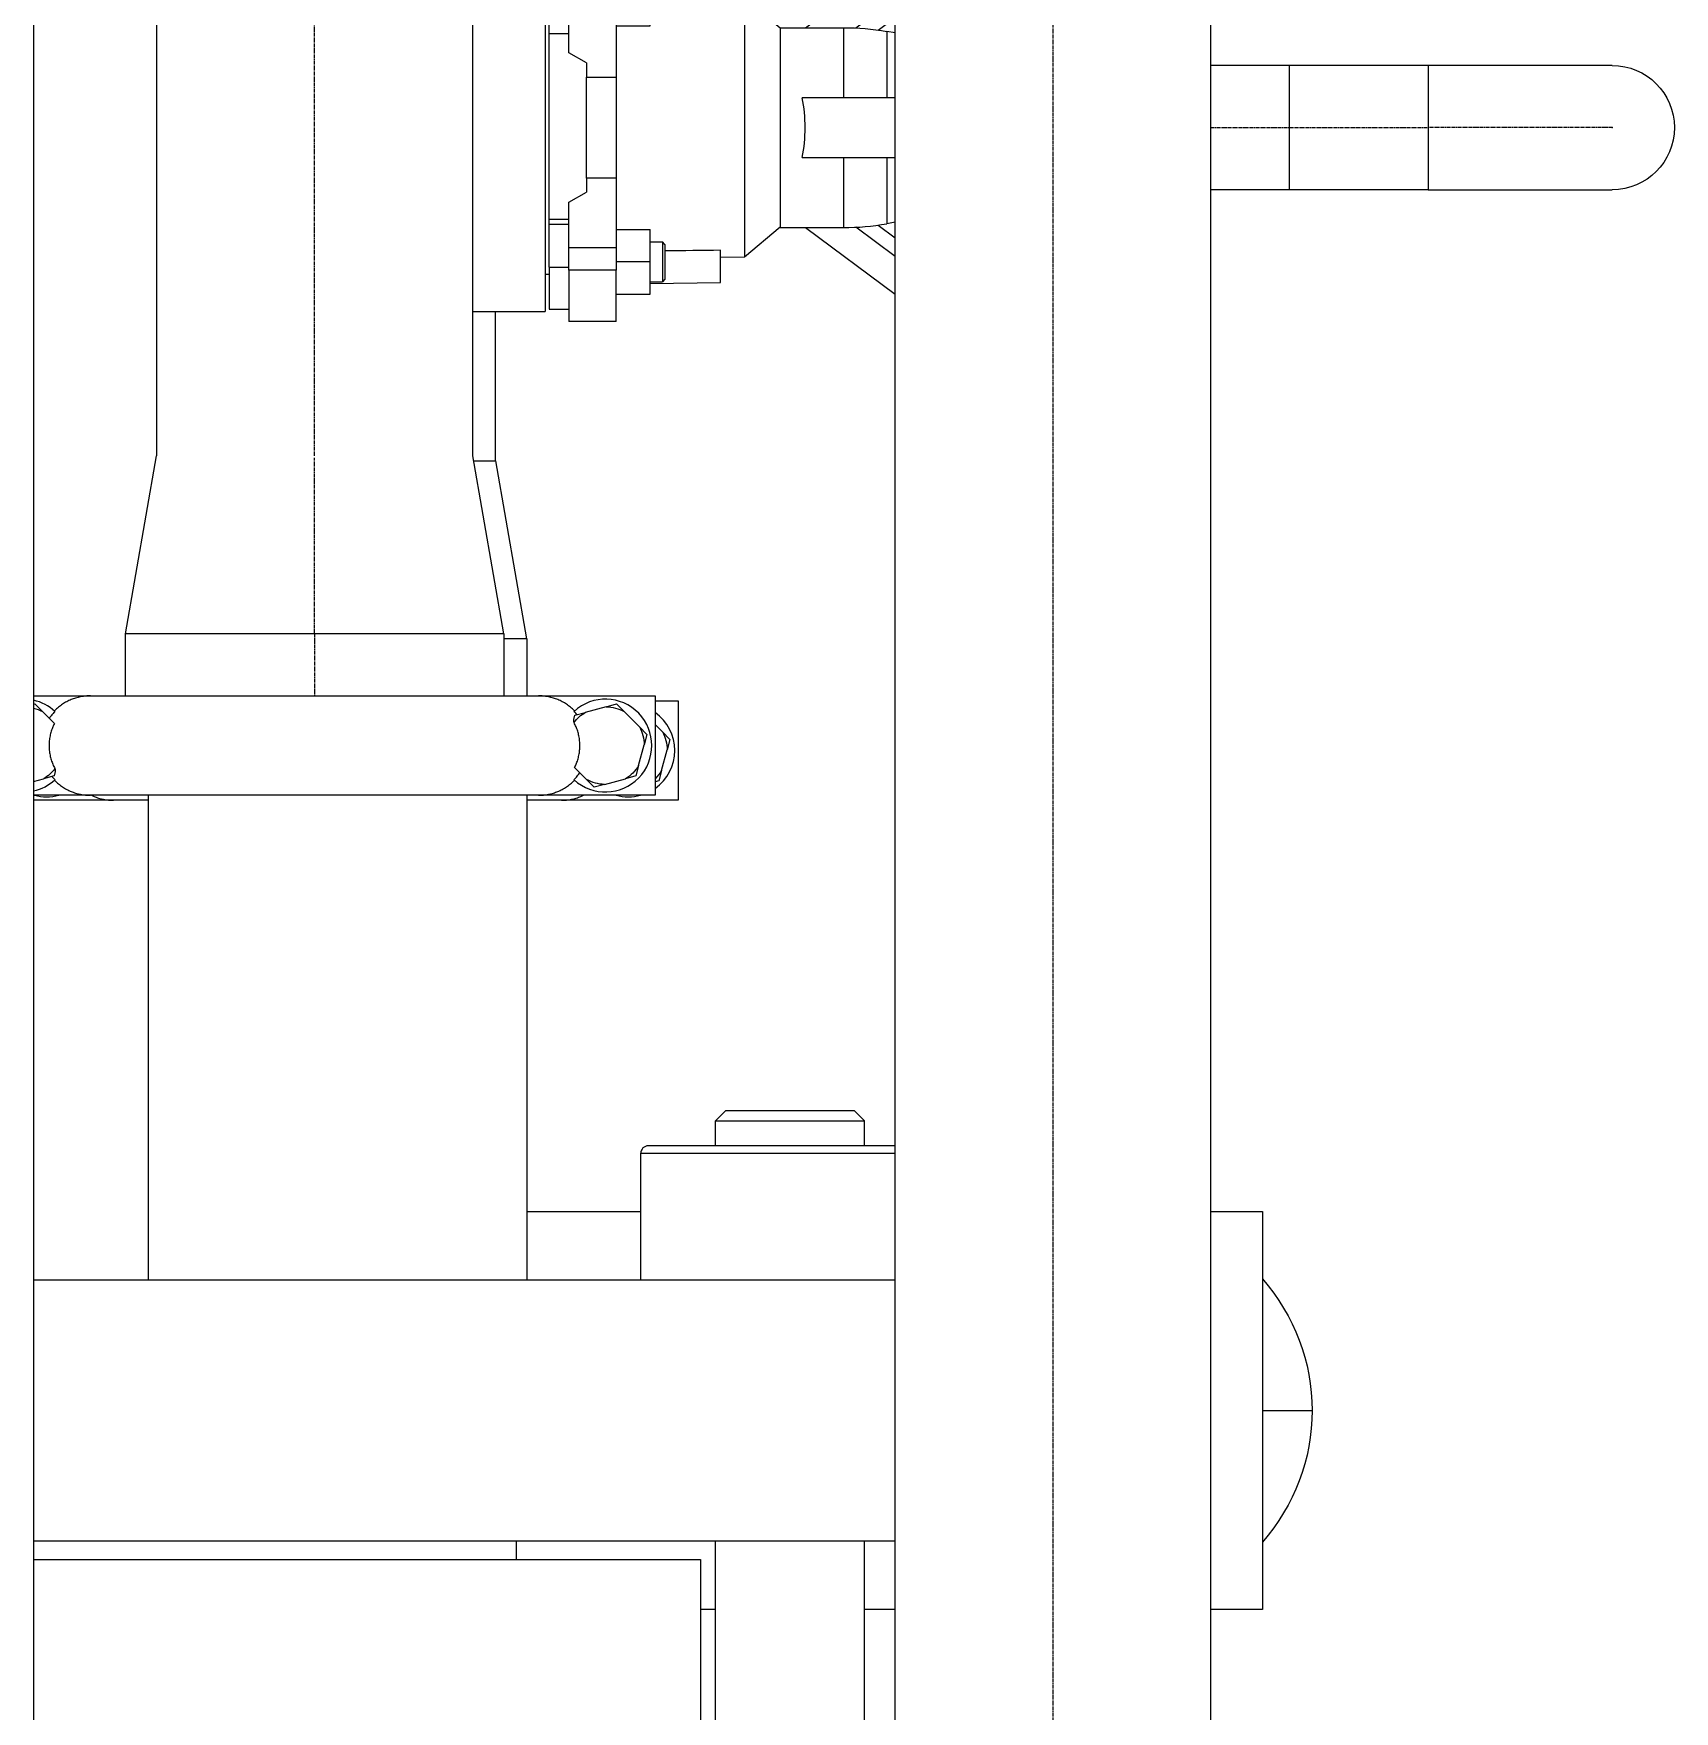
# Model space of a CAD drawing. Header units: millimetres. Extents: x 48717 to 75522, y 76128 to 88842.
# Drawn here: x 58023.9 to 58353.9, y 80426.7 to 80764.2 of the extents above; entities that cross this region are included whole.
import ezdxf

# ---------------------------------------------------------------- set-up
doc = ezdxf.new("R2010")
doc.units = ezdxf.units.MM
doc.linetypes.add('CENTER2', pattern=[1.125, 0.75, -0.125, 0.125, -0.125])
for name, color, linetype in [('Top (Plan) View2-1', 7, 'Continuous'), ('Top (Plan) View2-CENTER', 1, 'CENTER2'), ('Top (Plan) View2-DV20-S1B-001a', 140, 'Continuous'), ('Top (Plan) View2-DV20-S1B-001d', 140, 'Continuous'), ('Top (Plan) View2-DV90-S1B-001d', 120, 'Continuous'), ('Top (Plan) View2-DV90-S1B-010a', 120, 'Continuous'), ('Top (Plan) View2-FA-S1B-500a', 90, 'Continuous')]:
    doc.layers.add(name, color=color, linetype=linetype)

# ---------------------------------------------------------------- blocks, each defined once
blk = doc.blocks.new('*U787')
at = {"layer": 'Top (Plan) View2-1', "color": 0, "linetype": 'ByBlock', "lineweight": -2}
for p, q in [((58046.95, 80611), (58046.95, 80513.5)), ((58123.05, 80611), (58123.05, 80513.5)), ((58163, 80547.5), (58161, 80545.5)), ((58189, 80547.5), (58163, 80547.5)), ((58189, 80547.5), (58191, 80545.5)), ((58161, 80545.5), (58191, 80545.5)), ((58161, 80540.5), (58161, 80545.5)), ((58191, 80540.5), (58191, 80545.5)), ((58197.12, 80540.5), (58147.5, 80540.5)), ((58146, 80539), (58197.12, 80539)), ((58146, 80513.5), (58146, 80539)), ((58123.05, 80527.25), (58146, 80527.25)), ((58260.62, 80527.25), (58271, 80527.25)), ((58271, 80527.25), (58271, 80447.25)), ((58023.88, 80513.5), (58197.12, 80513.5)), ((58271, 80487.25), (58281, 80487.25)), ((58023.88, 80461), (58197.12, 80461)), ((58121, 80457.3), (58121, 80461)), ((58161, 80099.8), (58161, 80461)), ((58191, 80099.8), (58191, 80461)), ((58023.88, 80457.3), (58158, 80457.3)), ((58158, 80457.3), (58158, 80099.8)), ((58161, 80447.25), (58158, 80447.25)), ((58197.12, 80447.25), (58191, 80447.25)), ((58271, 80447.25), (58260.62, 80447.25))]:
    blk.add_line(p, q, dxfattribs=at)
blk.add_arc((58147.5, 80539), 1.5, 90, 180, dxfattribs=at)
at = {"layer": 'Top (Plan) View2-1', "color": 0, "linetype": 'ByBlock', "lineweight": -2, "extrusion": (0, 0, -1)}
for start, end in [(138.5904, 180), (180, 221.4096)]:
    blk.add_arc((-58241, 80487.25), 40, start, end, dxfattribs=at)
blk = doc.blocks.new('*U805')
at = {"layer": 'Top (Plan) View2-DV20-S1B-001d', "color": 0, "linetype": 'ByBlock', "lineweight": -2}
blk.add_line((58023.88, 88604.54), (58023.88, 78949.52), dxfattribs=at)
blk = doc.blocks.new('*U806')
at = {"layer": 'Top (Plan) View2-DV90-S1B-010a', "color": 0, "linetype": 'ByBlock', "lineweight": -2}
for p, q in [((58023.88, 80631), (58035.3, 80631)), ((58035.3, 80631), (58125.45, 80631)), ((58125.45, 80631), (58148.88, 80631)), ((58148.88, 80631), (58148.88, 80611)), ((58023.88, 80629.3), (58024.12, 80629.37)), ((58024.12, 80629.37), (58025.65, 80627.83)), ((58028.07, 80625.41), (58025.65, 80627.83)), ((58132.75, 80627.12), (58134.84, 80627.68)), ((58139.03, 80628.8), (58134.84, 80627.68)), ((58139.03, 80628.8), (58141.12, 80629.37)), ((58141.12, 80629.37), (58142.65, 80627.83)), ((58145.71, 80624.77), (58142.65, 80627.83)), ((58132.52, 80626.24), (58132.75, 80627.12)), ((58145.71, 80624.77), (58147.24, 80623.24)), ((58145.56, 80616.97), (58146.68, 80621.15)), ((58147.24, 80623.24), (58146.68, 80621.15)), ((58023.88, 80613.77), (58025.91, 80614.32)), ((58028, 80614.88), (58025.91, 80614.32)), ((58028.24, 80615.76), (58028, 80614.88)), ((58132.68, 80616.59), (58135.1, 80614.17)), ((58136.63, 80612.63), (58135.1, 80614.17)), ((58138.73, 80613.2), (58142.91, 80614.32)), ((58145, 80614.88), (58142.91, 80614.32)), ((58145.56, 80616.97), (58145, 80614.88)), ((58035.3, 80611), (58023.88, 80611)), ((58125.45, 80611), (58035.3, 80611)), ((58148.88, 80611), (58125.45, 80611)), ((58138.73, 80613.2), (58136.63, 80612.63))]:
    blk.add_line(p, q, dxfattribs=at)
for centre, start, end in [((58021.88, 80621), 47.4818, 77.5797), ((58138.88, 80621), 227.4818, 132.5182), ((58021.88, 80621), 282.4203, 312.5182)]:
    blk.add_arc(centre, 9.33, start, end, dxfattribs=at)
at = {"layer": 'Top (Plan) View2-DV90-S1B-010a', "color": 0, "linetype": 'ByBlock', "lineweight": -2, "extrusion": (5.60968e-48, 6.14128e-95, -1)}
for centre, start, end in [((-58021.88, 80621), 104.8962, 118.8979), ((-58138.88, 80621), 271.1021, 298.8979)]:
    blk.add_arc(centre, 7.81, start, end, dxfattribs=at)
at = {"layer": 'Top (Plan) View2-DV90-S1B-010a', "color": 0, "linetype": 'ByBlock', "lineweight": -2, "extrusion": (0, 0, -1)}
for centre, start, end in [((-58138.88, 80621), 36.2288, 58.8979), ((-58138.88, 80621), 91.1021, 118.8979), ((-58138.88, 80621), 151.1021, 178.8979), ((-58021.88, 80621), 216.2288, 238.8979), ((-58138.88, 80621), 211.1021, 238.8979)]:
    blk.add_arc(centre, 7.81, start, end, dxfattribs=at)
at = {"layer": 'Top (Plan) View2-DV90-S1B-010a', "color": 0, "linetype": 'ByBlock', "lineweight": -2}
for points, knots in [([(58035.3, 80631), (58034.99, 80631), (58034.66, 80630.99), (58034, 80630.92), (58033.66, 80630.87), (58032.99, 80630.74), (58032.66, 80630.66), (58032.02, 80630.46), (58031.72, 80630.35), (58031.14, 80630.12), (58030.85, 80629.98), (58030.26, 80629.67), (58029.97, 80629.5), (58029.41, 80629.12), (58029.13, 80628.92), (58028.62, 80628.5), (58028.38, 80628.28), (58028.13, 80628.03), (58028.1, 80628), (58028.07, 80627.97)], [44.66067, 44.66067, 44.66067, 44.66067, 45.596928, 45.596928, 46.533185, 46.533185, 47.469443, 47.469443, 48.4057, 48.4057, 49.336599, 49.336599, 50.267498, 50.267498, 51.198397, 51.198397, 52.129296, 52.129296, 52.251567, 52.251567, 52.251567, 52.251567]), ([(58132.68, 80627.97), (58132.65, 80628), (58132.62, 80628.03), (58132.37, 80628.28), (58132.13, 80628.5), (58131.62, 80628.92), (58131.35, 80629.12), (58130.78, 80629.5), (58130.49, 80629.67), (58129.9, 80629.98), (58129.61, 80630.12), (58129.03, 80630.35), (58128.73, 80630.46), (58128.09, 80630.66), (58127.76, 80630.74), (58127.09, 80630.87), (58126.75, 80630.92), (58126.09, 80630.99), (58125.76, 80631), (58125.45, 80631)], [66.806679, 66.806679, 66.806679, 66.806679, 66.92895, 66.92895, 67.859848, 67.859848, 68.790747, 68.790747, 69.721646, 69.721646, 70.652545, 70.652545, 71.588803, 71.588803, 72.52506, 72.52506, 73.461318, 73.461318, 74.397575, 74.397575, 74.397575, 74.397575]), ([(58028.18, 80627.88), (58028.02, 80627.71), (58027.86, 80627.53), (58027.5, 80627.09), (58027.29, 80626.82), (58027.08, 80626.51), (58027.06, 80626.48), (58027.04, 80626.44)], [52.539749, 52.539749, 52.539749, 52.539749, 53.220651, 53.220651, 54.147593, 54.147593, 54.25612, 54.25612, 54.25612, 54.25612]), ([(58133.14, 80627.23), (58133.11, 80627.27), (58133.08, 80627.31), (58132.89, 80627.53), (58132.73, 80627.71), (58132.57, 80627.88)], [6.3294617, 6.3294617, 6.3294617, 6.3294617, 6.4701409, 6.4701409, 7.1510435, 7.1510435, 7.1510435, 7.1510435]), ([(58028.07, 80625.41), (58027.96, 80625.2), (58027.86, 80624.98), (58027.65, 80624.49), (58027.54, 80624.19), (58027.34, 80623.57), (58027.26, 80623.25), (58027.13, 80622.6), (58027.08, 80622.27), (58027.01, 80621.62), (58027, 80621.3), (58027, 80621), (58027, 80620.7), (58027.01, 80620.38), (58027.08, 80619.73), (58027.13, 80619.4), (58027.26, 80618.75), (58027.34, 80618.43), (58027.54, 80617.81), (58027.65, 80617.51), (58027.88, 80616.95), (58028.02, 80616.67), (58028.17, 80616.39)], [-4.343565, -4.343565, -4.343565, -4.343565, -3.649667, -3.649667, -2.73725, -2.73725, -1.824834, -1.824834, -0.912417, -0.912417, 0, 0, 0, 0.912417, 0.912417, 1.824834, 1.824834, 2.73725, 2.73725, 3.649667, 3.649667, 4.555622, 4.555622, 4.555622, 4.555622]), ([(58132.58, 80625.61), (58132.56, 80625.75), (58132.55, 80625.88), (58132.53, 80626.09), (58132.52, 80626.17), (58132.52, 80626.24)], [35.587138, 35.587138, 35.587138, 35.587138, 36.280947, 36.280947, 36.760332, 36.760332, 36.760332, 36.760332]), ([(58132.68, 80616.59), (58132.8, 80616.8), (58132.9, 80617.02), (58133.1, 80617.51), (58133.22, 80617.81), (58133.41, 80618.43), (58133.49, 80618.75), (58133.62, 80619.4), (58133.67, 80619.73), (58133.74, 80620.38), (58133.75, 80620.7), (58133.75, 80621), (58133.75, 80621.3), (58133.74, 80621.62), (58133.67, 80622.27), (58133.62, 80622.6), (58133.49, 80623.25), (58133.41, 80623.57), (58133.22, 80624.19), (58133.1, 80624.49), (58132.87, 80625.05), (58132.73, 80625.33), (58132.58, 80625.61)], [-4.343565, -4.343565, -4.343565, -4.343565, -3.649667, -3.649667, -2.73725, -2.73725, -1.824834, -1.824834, -0.912417, -0.912417, 0, 0, 0, 0.912417, 0.912417, 1.824834, 1.824834, 2.73725, 2.73725, 3.649667, 3.649667, 4.555622, 4.555622, 4.555622, 4.555622]), ([(58027.61, 80614.77), (58027.64, 80614.73), (58027.67, 80614.69), (58027.86, 80614.47), (58028.02, 80614.29), (58028.18, 80614.12)], [6.3294617, 6.3294617, 6.3294617, 6.3294617, 6.4701409, 6.4701409, 7.1510435, 7.1510435, 7.1510435, 7.1510435]), ([(58028.07, 80614.03), (58028.1, 80614), (58028.13, 80613.97), (58028.38, 80613.72), (58028.62, 80613.5), (58029.13, 80613.08), (58029.41, 80612.88), (58029.97, 80612.5), (58030.26, 80612.33), (58030.85, 80612.02), (58031.14, 80611.88), (58031.72, 80611.65), (58032.02, 80611.54), (58032.66, 80611.34), (58032.99, 80611.26), (58033.66, 80611.13), (58034, 80611.08), (58034.66, 80611.01), (58034.99, 80611), (58035.3, 80611)], [66.806679, 66.806679, 66.806679, 66.806679, 66.92895, 66.92895, 67.859848, 67.859848, 68.790747, 68.790747, 69.721646, 69.721646, 70.652545, 70.652545, 71.588803, 71.588803, 72.52506, 72.52506, 73.461318, 73.461318, 74.397575, 74.397575, 74.397575, 74.397575]), ([(58028.17, 80616.39), (58028.19, 80616.25), (58028.2, 80616.12), (58028.23, 80615.91), (58028.23, 80615.83), (58028.24, 80615.76)], [15.319768, 15.319768, 15.319768, 15.319768, 16.013576, 16.013576, 16.492961, 16.492961, 16.492961, 16.492961]), ([(58125.45, 80611), (58125.76, 80611), (58126.09, 80611.01), (58126.75, 80611.08), (58127.09, 80611.13), (58127.76, 80611.26), (58128.09, 80611.34), (58128.73, 80611.54), (58129.03, 80611.65), (58129.61, 80611.88), (58129.9, 80612.02), (58130.49, 80612.33), (58130.78, 80612.5), (58131.35, 80612.88), (58131.62, 80613.08), (58132.13, 80613.5), (58132.37, 80613.72), (58132.62, 80613.97), (58132.65, 80614), (58132.68, 80614.03)], [44.66067, 44.66067, 44.66067, 44.66067, 45.596928, 45.596928, 46.533185, 46.533185, 47.469443, 47.469443, 48.4057, 48.4057, 49.336599, 49.336599, 50.267498, 50.267498, 51.198397, 51.198397, 52.129296, 52.129296, 52.251567, 52.251567, 52.251567, 52.251567]), ([(58132.57, 80614.12), (58132.73, 80614.29), (58132.89, 80614.47), (58133.26, 80614.91), (58133.46, 80615.18), (58133.67, 80615.49), (58133.69, 80615.52), (58133.71, 80615.56)], [52.539749, 52.539749, 52.539749, 52.539749, 53.220651, 53.220651, 54.147593, 54.147593, 54.25612, 54.25612, 54.25612, 54.25612])]:
    blk.add_open_spline(points, degree=3, knots=knots, dxfattribs=at)
blk = doc.blocks.new('*U807')
at = {"layer": 'Top (Plan) View2-DV20-S1B-001a', "color": 0, "linetype": 'ByBlock', "lineweight": -2}
for p, q in [((58148.88, 80630), (58153.5, 80630)), ((58153.5, 80630), (58153.5, 80610)), ((58150.33, 80623.77), (58148.88, 80625.23)), ((58150.33, 80623.77), (58151.87, 80622.24)), ((58151.87, 80622.24), (58151.3, 80620.15)), ((58150.18, 80615.97), (58151.3, 80620.15)), ((58150.18, 80615.97), (58149.62, 80613.88)), ((58149.62, 80613.88), (58148.88, 80613.68)), ((58039.93, 80610), (58023.88, 80610)), ((58046.95, 80610), (58039.93, 80610)), ((58130.07, 80610), (58123.05, 80610)), ((58153.5, 80610), (58130.07, 80610))]:
    blk.add_line(p, q, dxfattribs=at)
for centre, start, end in [((58143.5, 80620), 305.1833, 54.8167), ((58026.5, 80620), 254.7131, 285.2869), ((58143.5, 80620), 254.7131, 285.2869)]:
    blk.add_arc(centre, 9.33, start, end, dxfattribs=at)
at = {"layer": 'Top (Plan) View2-DV20-S1B-001a', "color": 0, "linetype": 'ByBlock', "lineweight": -2, "extrusion": (0, 0, -1)}
for start, end in [(151.1021, 178.8979), (211.1021, 226.4747)]:
    blk.add_arc((-58143.5, 80620), 7.81, start, end, dxfattribs=at)
at = {"layer": 'Top (Plan) View2-DV20-S1B-001a', "color": 0, "linetype": 'ByBlock', "lineweight": -2}
for points, knots in [([(58035.53, 80611), (58035.7, 80610.92), (58035.88, 80610.84), (58036.34, 80610.65), (58036.65, 80610.54), (58037.29, 80610.34), (58037.62, 80610.26), (58038.29, 80610.13), (58038.62, 80610.08), (58039.29, 80610.01), (58039.61, 80610), (58039.93, 80610)], [70.092315, 70.092315, 70.092315, 70.092315, 70.652545, 70.652545, 71.588803, 71.588803, 72.52506, 72.52506, 73.461318, 73.461318, 74.397575, 74.397575, 74.397575, 74.397575]), ([(58130.07, 80610), (58130.39, 80610), (58130.71, 80610.01), (58131.38, 80610.08), (58131.71, 80610.13), (58132.38, 80610.26), (58132.71, 80610.34), (58133.35, 80610.54), (58133.66, 80610.65), (58134.12, 80610.84), (58134.3, 80610.92), (58134.47, 80611)], [44.66067, 44.66067, 44.66067, 44.66067, 45.596928, 45.596928, 46.533185, 46.533185, 47.469443, 47.469443, 48.4057, 48.4057, 48.965931, 48.965931, 48.965931, 48.965931])]:
    blk.add_open_spline(points, degree=3, knots=knots, dxfattribs=at)
blk = doc.blocks.new('*U810')
at = {"layer": 'Top (Plan) View2-CENTER'}
blk.add_line((58080.38, 80643.5), (58080.38, 80631), dxfattribs=at)
at = {"layer": 'Top (Plan) View2-DV90-S1B-010a', "color": 0, "linetype": 'ByBlock', "lineweight": -2}
for p, q in [((58118.43, 80643.5), (58042.33, 80643.5)), ((58042.33, 80643.5), (58042.33, 80631)), ((58118.43, 80643.5), (58118.43, 80631))]:
    blk.add_line(p, q, dxfattribs=at)
blk = doc.blocks.new('*U811')
at = {"layer": 'Top (Plan) View2-DV20-S1B-001a', "color": 0, "linetype": 'ByBlock', "lineweight": -2}
for q in [(58118.43, 80642.5), (58123.05, 80631)]:
    blk.add_line((58123.05, 80642.5), q, dxfattribs=at)
blk = doc.blocks.new('*U812')
at = {"layer": 'Top (Plan) View2-CENTER'}
blk.add_line((58080.38, 80643.5), (58080.38, 80678.86), dxfattribs=at)
at = {"layer": 'Top (Plan) View2-DV90-S1B-010a', "color": 0, "linetype": 'ByBlock', "lineweight": -2}
for p, q in [((58042.38, 80643.5), (58048.63, 80679.3)), ((58112.13, 80679.3), (58118.38, 80643.5))]:
    blk.add_line(p, q, dxfattribs=at)
blk = doc.blocks.new('*U813')
at = {"layer": 'Top (Plan) View2-DV20-S1B-001a', "color": 0, "linetype": 'ByBlock', "lineweight": -2}
for p, q in [((58112.3, 80678.3), (58116.75, 80678.3)), ((58116.75, 80678.3), (58123, 80642.5))]:
    blk.add_line(p, q, dxfattribs=at)
blk = doc.blocks.new('*U818')
at = {"layer": 'Top (Plan) View2-CENTER'}
blk.add_line((58080.38, 80679.3), (58080.38, 80778.46), dxfattribs=at)
at = {"layer": 'Top (Plan) View2-DV90-S1B-010a', "color": 0, "linetype": 'ByBlock', "lineweight": -2}
for p, q in [((58048.63, 80778.91), (58048.63, 80679.3)), ((58112.13, 80778.91), (58112.13, 80679.3))]:
    blk.add_line(p, q, dxfattribs=at)
at = {"layer": 'Top (Plan) View2-DV90-S1B-010a', "color": 0, "linetype": 'ByBlock', "lineweight": -2, "extrusion": (0, 0, -1)}
for start_param, end_param in [(1.570796, 3.141593), (0, 1.570796)]:
    blk.add_ellipse((58080.38, 80778.91), major_axis=(31.75, 0), ratio=0.013999, start_param=start_param, end_param=end_param, dxfattribs=at)
blk = doc.blocks.new('*U819')
at = {"layer": 'Top (Plan) View2-DV20-S1B-001a', "color": 0, "linetype": 'ByBlock', "lineweight": -2}
for p, q in [((58116.75, 80782.3), (58116.75, 80812.3)), ((58127.55, 80781.8), (58127.55, 80789.3)), ((58127.55, 80789.3), (58135.05, 80789.3)), ((58135.05, 80784.3), (58135.05, 80789.3)), ((58131.55, 80784.3), (58141.05, 80784.3)), ((58131.55, 80784.3), (58131.55, 80773.97)), ((58141.05, 80773.97), (58141.05, 80784.3)), ((58112.13, 80782.3), (58126.75, 80782.3)), ((58126.75, 80782.3), (58126.75, 80708.3)), ((58127.55, 80781.8), (58127.55, 80773.39)), ((58127.55, 80781.8), (58131.55, 80781.8)), ((58141.05, 80778.8), (58147.85, 80778.8)), ((58147.85, 80772.3), (58147.85, 80778.8)), ((58147.85, 80776.68), (58162.05, 80776.43)), ((58147.85, 80776.3), (58150.35, 80776.3)), ((58150.35, 80776.3), (58150.35, 80768.3)), ((58150.85, 80775.8), (58150.35, 80776.3)), ((58162.05, 80769.97), (58162.05, 80776.43)), ((58179.13, 80765.4), (58197.12, 80778.82)), ((58126.75, 80774.8), (58127.55, 80774.8)), ((58127.55, 80764.25), (58127.55, 80773.39)), ((58131.55, 80773.39), (58127.55, 80773.39)), ((58131.55, 80769.39), (58131.55, 80773.97)), ((58131.55, 80773.97), (58141.05, 80773.97)), ((58141.05, 80773.97), (58141.05, 80769.39)), ((58150.85, 80775.8), (58150.85, 80768.8)), ((58131.55, 80760.32), (58131.55, 80769.39)), ((58141.05, 80769.39), (58131.55, 80769.39)), ((58147.85, 80772.3), (58141.05, 80772.3)), ((58141.05, 80769.39), (58141.05, 80755.47)), ((58147.85, 80765.8), (58147.85, 80772.3)), ((58166.84, 80771.35), (58162.05, 80771.43)), ((58166.84, 80771.35), (58166.84, 80719.25)), ((58174.05, 80765.3), (58166.84, 80771.35)), ((58189.21, 80765.34), (58197.12, 80771.24)), ((58147.85, 80768.3), (58150.35, 80768.3)), ((58150.85, 80768.8), (58150.35, 80768.3)), ((58193.72, 80764.91), (58197.12, 80767.45)), ((58127.55, 80726.9), (58127.55, 80764.25)), ((58127.55, 80764.25), (58131.55, 80764.25)), ((58141.05, 80765.8), (58147.85, 80765.8)), ((58174.05, 80765.4), (58174.05, 80725.2)), ((58174.05, 80765.4), (58186.77, 80765.4)), ((58186.77, 80765.4), (58186.77, 80751.3)), ((58195.45, 80764.64), (58195.45, 80751.3)), ((58197.12, 80764.34), (58195.45, 80764.64)), ((58135.05, 80758.3), (58131.55, 80760.32)), ((58135.05, 80758.3), (58135.05, 80755.47)), ((58135.05, 80735.13), (58135.05, 80755.47)), ((58135.05, 80755.47), (58141.05, 80755.47)), ((58141.05, 80755.47), (58141.05, 80735.13)), ((58197.12, 80751.3), (58178.48, 80751.3)), ((58178.48, 80739.3), (58197.12, 80739.3)), ((58186.77, 80739.3), (58186.77, 80725.2)), ((58195.45, 80739.3), (58195.45, 80725.96)), ((58131.55, 80730.28), (58135.05, 80732.3)), ((58135.05, 80735.13), (58135.05, 80732.3)), ((58141.05, 80735.13), (58135.05, 80735.13)), ((58141.05, 80735.13), (58141.05, 80721.21)), ((58131.55, 80721.21), (58131.55, 80730.28)), ((58127.55, 80725.81), (58127.55, 80726.9)), ((58127.55, 80726.9), (58131.55, 80726.9)), ((58127.55, 80717.21), (58127.55, 80725.81)), ((58131.55, 80725.81), (58127.55, 80725.81)), ((58193.72, 80725.69), (58197.12, 80723.15)), ((58197.12, 80726.26), (58195.45, 80725.96)), ((58141.05, 80724.8), (58147.85, 80724.8)), ((58147.85, 80718.3), (58147.85, 80724.8)), ((58147.85, 80722.3), (58150.35, 80722.3)), ((58150.35, 80722.3), (58150.35, 80714.3)), ((58150.85, 80721.8), (58150.35, 80722.3)), ((58174.05, 80725.3), (58166.84, 80719.25)), ((58174.05, 80725.2), (58186.77, 80725.2)), ((58179.13, 80725.2), (58197.12, 80711.78)), ((58197.12, 80719.36), (58189.21, 80725.26)), ((58131.55, 80721.21), (58141.05, 80721.21)), ((58131.55, 80716.63), (58131.55, 80721.21)), ((58141.05, 80721.21), (58141.05, 80716.63)), ((58150.85, 80721.8), (58150.85, 80714.8)), ((58162.05, 80714.17), (58162.05, 80720.63)), ((58166.84, 80719.25), (58162.05, 80719.17)), ((58126.75, 80715.8), (58127.55, 80715.8)), ((58127.55, 80717.21), (58127.55, 80708.8)), ((58127.55, 80717.21), (58131.55, 80717.21)), ((58131.55, 80716.63), (58131.55, 80706.3)), ((58141.05, 80716.63), (58131.55, 80716.63)), ((58147.85, 80718.3), (58141.05, 80718.3)), ((58141.05, 80706.3), (58141.05, 80716.63)), ((58147.85, 80711.8), (58147.85, 80718.3)), ((58147.85, 80714.3), (58150.35, 80714.3)), ((58147.85, 80713.92), (58162.05, 80714.17)), ((58150.85, 80714.8), (58150.35, 80714.3)), ((58127.55, 80708.8), (58131.55, 80708.8)), ((58141.05, 80711.8), (58147.85, 80711.8)), ((58112.13, 80708.3), (58126.75, 80708.3)), ((58116.75, 80678.3), (58116.75, 80708.3)), ((58141.05, 80706.3), (58131.55, 80706.3)), ((58112.3, 80678.3), (58116.75, 80678.3))]:
    blk.add_line(p, q, dxfattribs=at)
at = {"layer": 'Top (Plan) View2-DV20-S1B-001a', "color": 0, "linetype": 'ByBlock', "lineweight": -2, "extrusion": (0, 0, -1)}
blk.add_arc((-58186.77, 80715.4), 50, 90, 100, dxfattribs=at)
at = {"layer": 'Top (Plan) View2-DV20-S1B-001a', "color": 0, "linetype": 'ByBlock', "lineweight": -2}
blk.add_arc((58186.77, 80775.2), 50, 270, 280, dxfattribs=at)
for points in [[(58162.05, 80769.97), (58158.33, 80770.01), (58154.6, 80770.06), (58150.85, 80770.1)], [(58162.05, 80720.63), (58158.32, 80720.59), (58154.58, 80720.54), (58150.85, 80720.5)]]:
    blk.add_open_spline(points, degree=3, dxfattribs=at)
blk.add_open_spline([(58178.48, 80739.3), (58178.86, 80741.22), (58179.05, 80743.25), (58179.05, 80747.35), (58178.86, 80749.38), (58178.48, 80751.3)], degree=3, knots=[0, 0, 0, 0, 0.615225, 0.615225, 1.230659, 1.230659, 1.230659, 1.230659], dxfattribs=at)
blk = doc.blocks.new('*U824')
at = {"layer": 'Top (Plan) View2-CENTER'}
blk.add_line((58260.62, 80745.3), (58276.37, 80745.3), dxfattribs=at)
at = {"layer": 'Top (Plan) View2-FA-S1B-500a', "color": 0, "linetype": 'ByBlock', "lineweight": -2}
for p, q in [((58276.37, 80757.8), (58260.62, 80757.8)), ((58276.37, 80757.8), (58276.37, 80745.3)), ((58276.37, 80745.3), (58276.37, 80732.8)), ((58276.37, 80732.8), (58260.62, 80732.8))]:
    blk.add_line(p, q, dxfattribs=at)
blk = doc.blocks.new('*U834')
at = {"layer": 'Top (Plan) View2-CENTER'}
blk.add_line((58228.87, 87624.26), (58228.87, 77714.33), dxfattribs=at)
at = {"layer": 'Top (Plan) View2-DV90-S1B-001d', "color": 0, "linetype": 'ByBlock', "lineweight": -2}
for p, q in [((58197.12, 77714.33), (58197.12, 87624.58)), ((58260.62, 77714.33), (58260.62, 87624.58))]:
    blk.add_line(p, q, dxfattribs=at)
blk = doc.blocks.new('*U836')
at = {"layer": 'Top (Plan) View2-CENTER'}
for p in [(58276.37, 80745.3), (58341.37, 80745.3)]:
    blk.add_line(p, (58304.37, 80745.3), dxfattribs=at)
blk.add_point((58341.37, 80745.3), dxfattribs=at)
at = {"layer": 'Top (Plan) View2-FA-S1B-500a', "color": 0, "linetype": 'ByBlock', "lineweight": -2}
for p, q in [((58276.37, 80757.8), (58276.37, 80732.8)), ((58304.37, 80757.8), (58276.37, 80757.8)), ((58304.37, 80757.8), (58304.37, 80732.8)), ((58341.37, 80757.8), (58304.37, 80757.8)), ((58304.37, 80732.8), (58276.37, 80732.8)), ((58304.37, 80732.8), (58341.37, 80732.8))]:
    blk.add_line(p, q, dxfattribs=at)
at = {"layer": 'Top (Plan) View2-FA-S1B-500a', "color": 0, "linetype": 'ByBlock', "lineweight": -2, "extrusion": (0, 0, -1)}
blk.add_arc((-58341.37, 80745.3), 12.5, 90, 270, dxfattribs=at)

msp = doc.modelspace()

# ---------------------------------------------------------------- block references
at = {"layer": 'Top (Plan) View2-1'}
msp.add_blockref('*U787', (0, 0), dxfattribs=at)
at = {"layer": 'Top (Plan) View2-DV20-S1B-001a'}
for name in ['*U819', '*U813', '*U811', '*U807']:
    msp.add_blockref(name, (0, 0), dxfattribs=at)
at = {"layer": 'Top (Plan) View2-DV20-S1B-001d'}
msp.add_blockref('*U805', (0, 0), dxfattribs=at)
at = {"layer": 'Top (Plan) View2-DV90-S1B-001d'}
msp.add_blockref('*U834', (0, 0), dxfattribs=at)
at = {"layer": 'Top (Plan) View2-DV90-S1B-010a'}
for name in ['*U818', '*U812', '*U810', '*U806']:
    msp.add_blockref(name, (0, 0), dxfattribs=at)
at = {"layer": 'Top (Plan) View2-FA-S1B-500a'}
for name in ['*U824', '*U836']:
    msp.add_blockref(name, (0, 0), dxfattribs=at)

doc.saveas('drawing.dxf')
